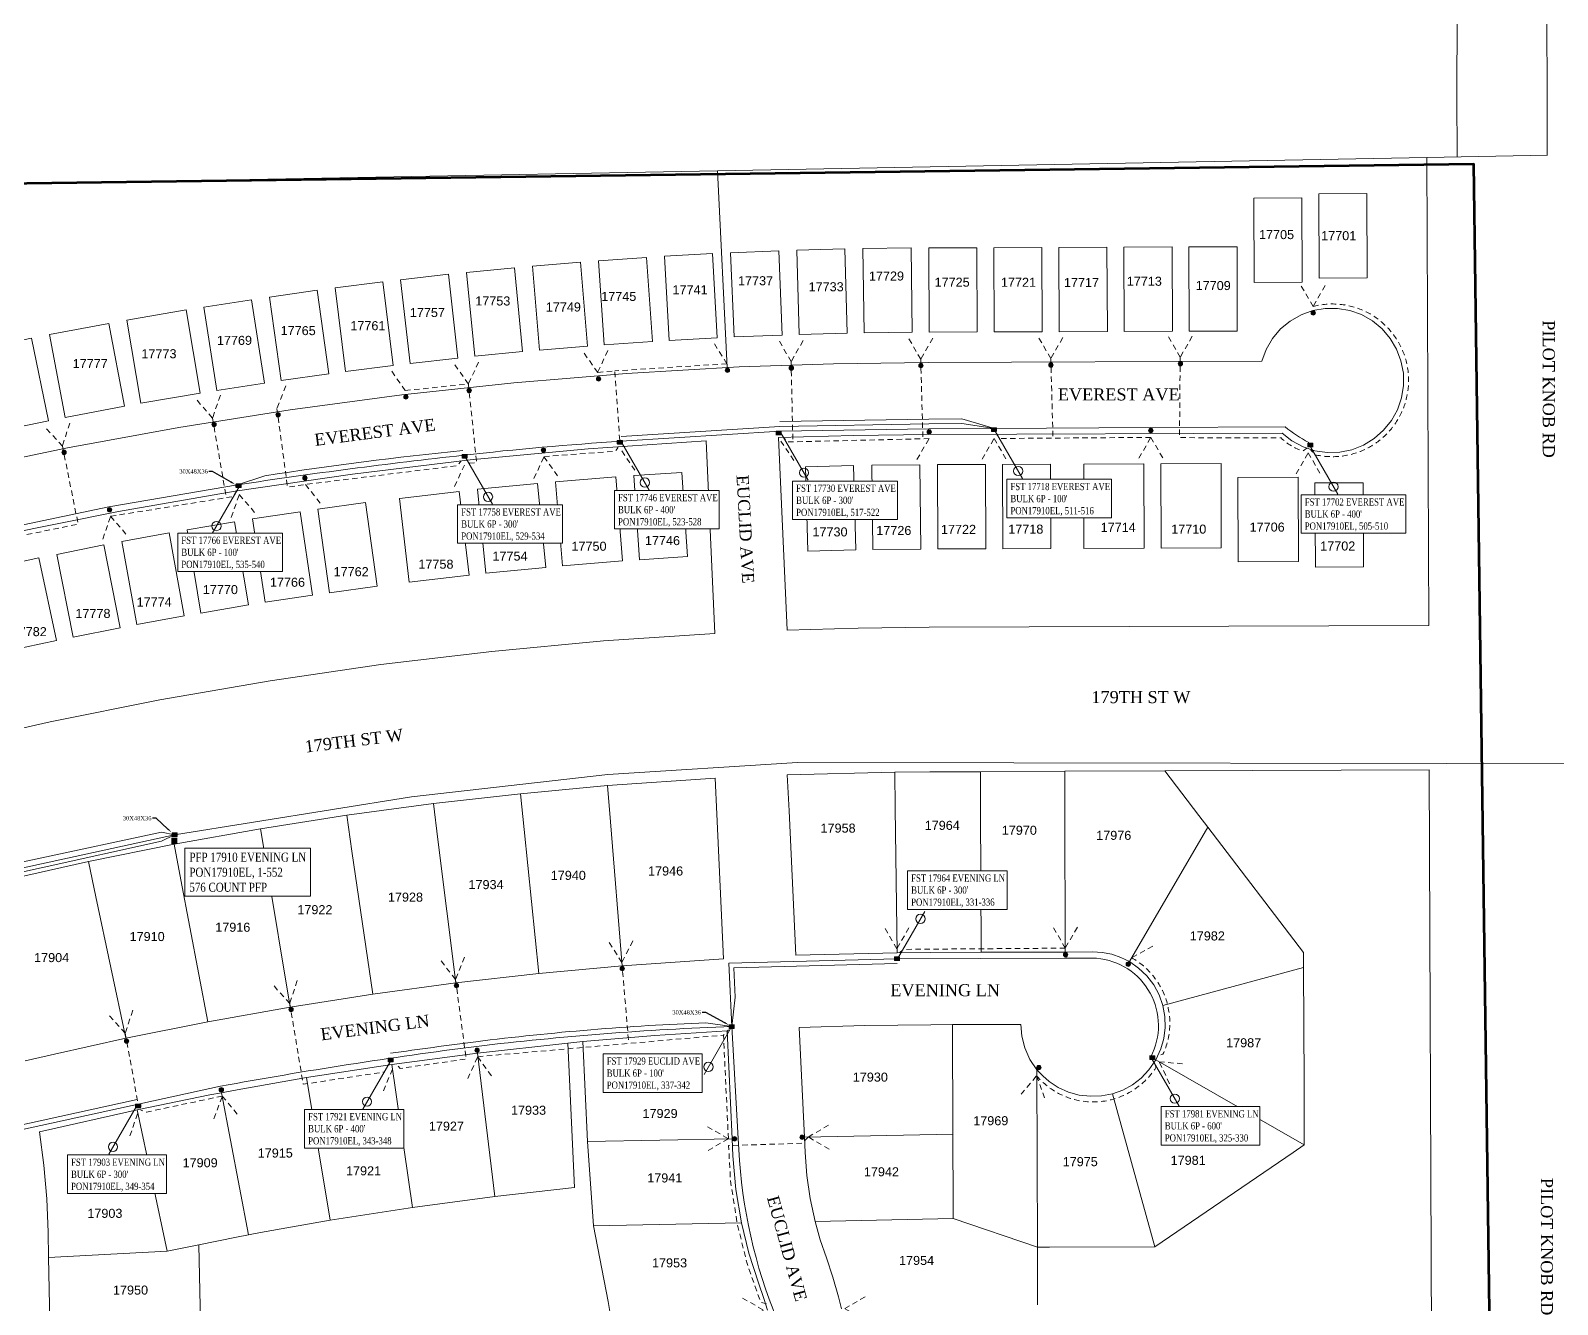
# Model space of a CAD drawing. Header units: feet. Extents: x 865220 to 2841409, y -2240498 to 948907.
# Drawn here: x 2837488 to 2838756, y 945098 to 946155 of the extents above; entities that cross this region are included whole.
import ezdxf
from ezdxf import colors
from ezdxf.entities.mleader import LeaderData, LeaderLine
from ezdxf.enums import TextEntityAlignment as Align
from ezdxf.lldxf.tags import DXFTag
from ezdxf.math import Vec2, Vec3

# ---------------------------------------------------------------- set-up
doc = ezdxf.new("R2010")
doc.units = ezdxf.units.FT
doc.header["$LTSCALE"] = 0.015
doc.header["$MEASUREMENT"] = 0
doc.set_wipeout_variables(frame=1)
doc.linetypes.add('DASHED', pattern=[5, 3, -2])
for name, color, linetype in [('288A', 112, '288A'), ('288B', 112, '288B'), ('48E', 112, '48E'), ('72A', 112, '72A'), ('BURNSVILLE AREA', 7, 'F1'), ('Dakota County Addresses', 7, 'Continuous'), ('Dakota County Parcels', 7, 'Continuous'), ('DETAIL', 7, 'Continuous'), ('DROP BURIED', 7, 'DASHED'), ('F1', 112, 'F1'), ('PROP_TEL', 6, 'Continuous'), ('STREET NAME', 7, 'Continuous'), ('TAIL', 1, 'MST'), ('TELEPHONE STRUCT-PROP', 6, 'Continuous'), ('TERMINALS', 7, 'Continuous')]:
    doc.layers.add(name, color=color, linetype=linetype)
doc.layers.add('RUNNING LINE (UNDERGROUND)', color=10, linetype='Continuous', lineweight=40)
doc.styles.add('Dimensions 100', font='arial.ttf')
doc.styles.add('Line', font='txt.shx', dxfattribs={"height": 3})
doc.styles.add('SIMPLEX', font='times.ttf', dxfattribs={"width": 0.8})
doc.styles.get("Standard").update_dxf_attribs({"font": 'times.ttf'})
doc.styles.add('Utilities', font='arial.ttf', dxfattribs={"height": 2.5})
tags = doc.linetypes.add('288A', pattern='A,80,-5,["288A",Line,S=1.5,R=0,X=0,Y=-1.5],-24', length=109).pattern_tags.tags
tags[6] = DXFTag(74, 10)
tags = doc.linetypes.add('288B', pattern='A,80,-5,["288B",Line,S=1.5,R=0,X=0,Y=-1.5],-24', length=109).pattern_tags.tags
tags[6] = DXFTag(74, 10)
tags = doc.linetypes.add('48E', pattern='A,80,-5,["48E",Line,S=1.5,R=0,X=0,Y=-1.5],-20', length=105).pattern_tags.tags
tags[6] = DXFTag(74, 10)
tags = doc.linetypes.add('72A', pattern='A,80,-5,["72A",Line,S=1.5,R=0,X=0,Y=-1.5],-20', length=105).pattern_tags.tags
tags[6] = DXFTag(74, 10)
tags = doc.linetypes.add('F1', pattern='A,15,-5,["F1",Line,S=1.5,R=0,X=0,Y=-1.5],-12', length=32).pattern_tags.tags
tags[6] = DXFTag(74, 10)
tags = doc.linetypes.add('MST', pattern='A,5,-5,5,-5,["TAIL",Line,S=1.5,R=0,X=0,Y=-1.5],-20', length=40).pattern_tags.tags
tags[10] = DXFTag(74, 10)

# ---------------------------------------------------------------- blocks, each defined once
blk = doc.blocks.new('ACMAP_ANN_TEMPLATE_Dakota County Addresses')
at = {"layer": 'Dakota County Addresses', "style": 'Dimensions 100'}
blk.add_attdef('DakotaCountyAddress', text='', height=50, dxfattribs=at).set_placement((0, 0), align=Align.CENTER)
blk = doc.blocks.new('Proposed FlowerPot')
at = {"lineweight": 5, "ltscale": 100, "true_color": 0xffffff}
h = blk.add_hatch(color=7, dxfattribs=at)
h.dxf.hatch_style = 1
h.paths.add_polyline_path([(-0.06, 0, 0.414214), (0, -0.06, 0.414214), (0.06, 0, 0.414214), (0, 0.06, 0.414214)])
at = {"lineweight": 5, "ltscale": 100}
blk.add_circle((0, 0), 0.0604, dxfattribs=at)
at = {"layer": 'RUNNING LINE (UNDERGROUND)', "color": 6, "lineweight": 5, "const_width": 0.00907, "flags": 128}
blk.add_lwpolyline([(-0.06, 0, -0.414214), (0, 0.06, -0.414214), (0.06, 0, -0.414214), (0, -0.06, -0.414214), (-0.06, 0)], format="xyb", dxfattribs=at)
at = {"color": 18, "linetype": 'ByBlock', "lineweight": 5, "ltscale": 100, "true_color": 0x000000, "style": 'Dimensions 100'}
blk.add_text('F', height=0.0744, dxfattribs=at).set_placement((-0.029, -0.037))
blk = doc.blocks.new('NEW HH')
at = {"ltscale": 40, "true_color": 0xffffff}
h = blk.add_hatch(color=7, dxfattribs=at)
h.dxf.hatch_style = 1
h.paths.add_polyline_path([(-0.061, -0.031, 0.414214), (-0.046, -0.046), (0.046, -0.046, 0.414214), (0.061, -0.031), (0.061, 0.031, 0.414214), (0.046, 0.046), (-0.046, 0.046, 0.414214), (-0.061, 0.031)])
at = {"layer": 'RUNNING LINE (UNDERGROUND)', "color": 6, "lineweight": 0, "const_width": 0.005, "flags": 128}
blk.add_lwpolyline([(-0.061, 0.031), (-0.061, -0.031, 0.414214), (-0.046, -0.046), (0.046, -0.046, 0.414214), (0.061, -0.031), (0.061, 0.031, 0.414214), (0.046, 0.046), (-0.046, 0.046, 0.414214)], format="xyb", close=True, dxfattribs=at)
at = {"layer": 'TELEPHONE STRUCT-PROP', "color": 18, "true_color": 0x000000, "style": 'Utilities'}
blk.add_text('HH', height=0.05, dxfattribs=at).set_placement((0, 0), align=Align.MIDDLE_CENTER)
blk = doc.blocks.new('TERMINAL')
at = {"lineweight": 5, "ltscale": 0.5, "flags": 128}
blk.add_lwpolyline([(-0.1, -0.6), (-0.1, 44.8)], dxfattribs=at)
at = {"lineweight": 5, "ltscale": 0.5}
blk.add_circle((-0.1, 37.6), 3.83, dxfattribs=at)
blk = doc.blocks.new('PFP')
at = {"color": 6}
blk.add_wipeout([(-0.121, 0.121), (0.121, 0.121), (0.121, -0.121), (-0.121, -0.121)], dxfattribs=at)
at = {"ltscale": 40, "true_color": 0xffffff}
h = blk.add_hatch(color=7, dxfattribs=at)
h.dxf.hatch_style = 1
h.paths.add_polyline_path([(-0.121, -0.121), (0.121, -0.121), (0.121, 0.121), (-0.121, 0.121)])
at = {"layer": 'RUNNING LINE (UNDERGROUND)', "color": 6, "lineweight": 0, "const_width": 0.0181, "flags": 128}
blk.add_lwpolyline([(-0.121, 0.121), (0.121, 0.121), (0.121, -0.121), (-0.121, -0.121)], close=True, dxfattribs=at)
at = {"layer": 'RUNNING LINE (UNDERGROUND)', "color": 18, "lineweight": 0, "true_color": 0x000000, "const_width": 0.0181, "flags": 128}
for points in [[(-0.084, -0.084), (0.084, 0.084)], [(-0.084, 0.084), (0.084, -0.084)]]:
    blk.add_lwpolyline(points, dxfattribs=at)

msp = doc.modelspace()

# ---------------------------------------------------------------- linework, layer by layer
at = {"layer": '288A', "lineweight": 5, "ltscale": 50, "flags": 128}
msp.add_lwpolyline([(2834246.6, 944844), (2834452, 944845.4), (2834624.6, 944847.7), (2834825, 944848.8, 0.011615), (2834943.4, 944852.1, 0.030516), (2835035.9, 944860.4, 0.024555), (2835124.5, 944876.3), (2835210.8, 944896.9), (2835375.1, 944938.5), (2835476.4, 944957.7), (2835607.4, 944974.9, -0.1029), (2835676.9, 944971.7), (2835719.4, 944960.5), (2835902.9, 944908.2, 0.07075), (2836018, 944887.7, 0.026794), (2836192.7, 944891.2, -0.055921), (2836456.1, 944876), (2836511.5, 944866.7), (2836539.6, 944864.6), (2836620.8, 944865.7), (2836782.3, 944870.1), (2836835.1, 944871.4), (2836993.4, 944873.5), (2837152, 944876.9), (2837293.5, 944877.9), (2837451.8, 944882.6), (2837449.6, 945077.5), (2837447.7, 945146.8, 0.031584), (2837441, 945233.9), (2837425.8, 945302.5), (2837393, 945440.5), (2837607.9, 945487.5)], format="xyb", dxfattribs=at)
at = {"layer": '288B', "lineweight": 5, "ltscale": 50, "flags": 128}
msp.add_lwpolyline([(2833678.5, 945879.2), (2833680.7, 945705.9), (2833680.5, 945675.4), (2833837.1, 945676.8), (2833907.4, 945678.4, 0.109519), (2834036.5, 945712.4, 0.041237), (2834092.1, 945744.5), (2834143.6, 945780.1, -0.047168), (2834199.8, 945811.7, -0.098322), (2834339.1, 945841.7), (2834364.3, 945841.7), (2834566.2, 945845.2), (2834660.7, 945846.8), (2834778, 945848.4), (2834866.1, 945850), (2834956, 945850.3), (2835134.9, 945853.2), (2835314.2, 945855.7), (2835404.1, 945857.6, -0.110188), (2835495.9, 945833.2), (2835555.3, 945805.9, 0.060029), (2835595.7, 945801.4), (2835673.6, 945802.3), (2835703.7, 945802.4, -0.092091), (2835795, 945785.1), (2835834.6, 945769.8), (2835866.5, 945756.6, 0.09105), (2835938.2, 945745), (2836108.7, 945747.4, 0.060024), (2836196.8, 945760.6, 0.059807), (2836279.3, 945794.7, -0.032518), (2836339.3, 945826.2, -0.023167), (2836401.4, 945852.1, -0.043545), (2836530.2, 945882.2), (2836533.7, 945831.7, -0.030919), (2836590.4, 945835.7), (2836705.6, 945838.6), (2836899.2, 945842.4), (2837066.4, 945845.1, -0.143354), (2837216.6, 945803.5, -0.135776), (2837315.6, 945698.9, -0.047257), (2837334.1, 945651.9), (2837390.2, 945445.2), (2837596.9, 945489.7), (2837607.9, 945487.5)], format="xyb", dxfattribs=at)
at = {"layer": '48E', "lineweight": 5, "ltscale": 50, "flags": 128}
msp.add_lwpolyline([(2837315.6, 945698.9), (2837365.7, 945718.1), (2837443.6, 945736.6), (2837553.3, 945759.6), (2837660, 945777.9, -0.010274), (2837847.8, 945802.5, -0.012434), (2837978.8, 945814.1), (2838110.7, 945822.4), (2838234.3, 945824.5), (2838288.8, 945824.8)], format="xyb", dxfattribs=at)
at = {"layer": '72A', "lineweight": 5, "ltscale": 50, "flags": 128}
msp.add_lwpolyline([(2837888.5, 944890.4), (2838028.4, 944893.7), (2838116.5, 944896.9), (2838115, 945019.8, 0.060257), (2838104.8, 945093.3, -0.084014), (2838075.9, 945235.2), (2838070.5, 945328.2, 0.021242), (2837858.5, 945311.7, 0.014049), (2837645.9, 945278.6), (2837441, 945233.9), (2837443, 945243.3), (2837429.7, 945303.4), (2837397, 945437.9), (2837597.1, 945482.2), (2837607.9, 945487.5)], format="xyb", dxfattribs=at)
at = {"layer": 'Dakota County Parcels', "lineweight": 5}
for p, q in [((2838743.3, 947216.5), (2838747.6, 946084.5)), ((2838672.8, 946050.1), (2838672.6, 946101.1)), ((2838747.7, 946051.5), (2838747.6, 946084.5)), ((2838058.8, 946038.7), (2838647.8, 946049.7)), ((2838647.8, 946049.7), (2838747.8, 946051.5)), ((2838647.8, 946049.7), (2838649.3, 945661.2)), ((2837181.4, 946022.4), (2838058.8, 946038.7)), ((2838058.8, 946038.7), (2838066.7, 945875.3)), ((2838543.9, 946016.1), (2838503.9, 946015.9)), ((2838503.9, 946015.9), (2838504.2, 945945.9)), ((2838544.2, 945946.1), (2838543.9, 946016.1)), ((2838597.9, 946019.7), (2838557.9, 946019.6)), ((2838557.9, 946019.6), (2838558.2, 945949.6)), ((2838598.2, 945949.7), (2838597.9, 946019.7)), ((2838109.6, 945972.2), (2838069.6, 945970.6)), ((2838069.6, 945970.6), (2838072.5, 945900.7)), ((2838112.4, 945902.3), (2838109.6, 945972.2)), ((2838164.5, 945973.8), (2838124.5, 945972.7)), ((2838124.5, 945972.7), (2838126.4, 945902.8)), ((2838166.4, 945903.8), (2838164.5, 945973.8)), ((2838219.5, 945974.7), (2838179.5, 945974.2)), ((2838179.5, 945974.2), (2838180.4, 945904.2)), ((2838220.4, 945904.7), (2838219.5, 945974.7)), ((2838274.1, 945974.8), (2838234.1, 945974.6)), ((2838234.1, 945974.6), (2838234.4, 945904.6)), ((2838274.4, 945904.8), (2838274.1, 945974.8)), ((2838328.1, 945975), (2838288.1, 945974.8)), ((2838288.1, 945974.8), (2838288.4, 945904.8)), ((2838328.4, 945905), (2838328.1, 945975)), ((2838382.1, 945975.2), (2838342.1, 945975)), ((2838342.1, 945975), (2838342.4, 945905)), ((2838382.4, 945905.2), (2838382.1, 945975.2)), ((2838436.1, 945975.4), (2838396.1, 945975.2)), ((2838396.1, 945975.2), (2838396.4, 945905.2)), ((2838436.4, 945905.4), (2838436.1, 945975.4)), ((2838490.1, 945975.6), (2838450.1, 945975.4)), ((2838450.1, 945975.4), (2838450.4, 945905.5)), ((2838490.3, 945905.6), (2838490.1, 945975.6)), ((2837890.1, 945958.1), (2837850.3, 945954.2)), ((2837896.9, 945888.5), (2837890.1, 945958.1)), ((2837944.9, 945962.8), (2837905, 945959.5)), ((2837905, 945959.5), (2837910.9, 945889.7)), ((2837950.7, 945893.1), (2837944.9, 945962.8)), ((2837999.7, 945966.7), (2837959.8, 945964)), ((2837959.8, 945964), (2837964.7, 945894.1)), ((2838004.6, 945896.9), (2837999.7, 945966.7)), ((2838054.6, 945969.9), (2838014.7, 945967.7)), ((2838014.7, 945967.7), (2838018.5, 945897.8)), ((2838058.5, 945900), (2838054.6, 945969.9)), ((2837780.7, 945946.4), (2837741.1, 945941.4)), ((2837789.5, 945877), (2837780.7, 945946.4)), ((2837835.4, 945952.7), (2837795.6, 945948.2)), ((2837795.6, 945948.2), (2837803.4, 945878.6)), ((2837843.2, 945883.1), (2837835.4, 945952.7)), ((2837850.3, 945954.2), (2837857.1, 945884.6)), ((2838504.2, 945945.9), (2838544.2, 945946.1)), ((2838558.2, 945949.6), (2838598.2, 945949.7)), ((2837726.2, 945939.4), (2837686.6, 945933.8)), ((2837686.6, 945933.8), (2837696.4, 945864.5)), ((2837736, 945870.1), (2837726.2, 945939.4)), ((2837741.1, 945941.4), (2837749.9, 945872)), ((2837617.4, 945923.1), (2837568.1, 945914.6)), ((2837629.2, 945854.1), (2837617.4, 945923.1)), ((2837671.8, 945931.6), (2837632.3, 945925.5)), ((2837632.3, 945925.5), (2837643, 945856.3)), ((2837682.5, 945862.4), (2837671.8, 945931.6)), ((2837553.2, 945911.9), (2837504, 945902.6)), ((2837566.2, 945843.1), (2837553.2, 945911.9)), ((2837568.1, 945914.6), (2837579.9, 945845.6)), ((2837489.1, 945899.7), (2837440.2, 945889.6)), ((2837503.3, 945831.1), (2837489.1, 945899.7)), ((2837504, 945902.6), (2837517, 945833.9)), ((2837964.7, 945894.1), (2838004.6, 945896.9)), ((2838018.5, 945897.8), (2838058.5, 945900)), ((2838072.5, 945900.7), (2838112.4, 945902.3)), ((2838126.4, 945902.8), (2838166.4, 945903.8)), ((2838180.4, 945904.2), (2838220.4, 945904.7)), ((2838234.4, 945904.6), (2838274.4, 945904.8)), ((2838288.4, 945904.8), (2838328.4, 945905)), ((2838342.4, 945905), (2838382.4, 945905.2)), ((2838396.4, 945905.2), (2838436.4, 945905.4)), ((2838450.4, 945905.5), (2838490.3, 945905.6)), ((2837803.4, 945878.6), (2837843.2, 945883.1)), ((2837857.1, 945884.6), (2837896.9, 945888.5)), ((2837910.9, 945889.7), (2837950.7, 945893.1)), ((2837696.4, 945864.5), (2837736, 945870.1)), ((2837749.9, 945872), (2837789.5, 945877)), ((2838233.7, 945879.6), (2838510.7, 945880.7)), ((2837643, 945856.3), (2837682.5, 945862.4)), ((2837579.9, 945845.6), (2837629.2, 945854.1)), ((2837454.3, 945821), (2837503.3, 945831.1)), ((2837517, 945833.9), (2837566.2, 945843.1)), ((2838233.9, 945819.6), (2838527.6, 945820.8)), ((2838049.4, 945814.4), (2838056.6, 945654.5)), ((2838109.3, 945817.1), (2838116.5, 945657.3)), ((2838171.7, 945793.9), (2838131.8, 945792.8)), ((2838131.8, 945792.8), (2838133.6, 945722.9)), ((2838173.6, 945723.9), (2838171.7, 945793.9)), ((2838226.8, 945794.6), (2838186.8, 945794.2)), ((2838186.8, 945794.2), (2838187.6, 945724.2)), ((2838227.6, 945724.6), (2838226.8, 945794.6)), ((2838281.3, 945794.8), (2838241.3, 945794.7)), ((2838241.3, 945794.7), (2838241.6, 945724.7)), ((2838281.6, 945724.8), (2838281.3, 945794.8)), ((2838335.3, 945795), (2838295.3, 945794.9)), ((2838295.3, 945794.9), (2838295.5, 945724.9)), ((2838335.5, 945725), (2838335.3, 945795)), ((2838412.8, 945795.3), (2838362.8, 945795.1)), ((2838362.8, 945795.1), (2838363, 945725.1)), ((2838413, 945725.3), (2838412.8, 945795.3)), ((2838476.8, 945795.6), (2838426.8, 945795.4)), ((2838426.8, 945795.4), (2838427, 945725.4)), ((2838477, 945725.6), (2838476.8, 945795.6)), ((2837974.2, 945784.5), (2837924.3, 945780.5)), ((2837924.3, 945780.5), (2837930, 945710.7)), ((2837979.8, 945714.7), (2837974.2, 945784.5)), ((2838029.2, 945788.2), (2837989.3, 945785.6)), ((2837989.3, 945785.6), (2837993.8, 945715.7)), ((2838033.7, 945718.3), (2838029.2, 945788.2)), ((2838540.8, 945784.3), (2838490.8, 945784.1)), ((2838490.8, 945784.1), (2838491.1, 945714.1)), ((2838541.1, 945714.3), (2838540.8, 945784.3)), ((2837844.3, 945772.5), (2837794.6, 945766.7)), ((2837852.4, 945703), (2837844.3, 945772.5)), ((2837909.2, 945779.1), (2837859.4, 945774.2)), ((2837859.4, 945774.2), (2837866.3, 945704.5)), ((2837916.1, 945709.4), (2837909.2, 945779.1)), ((2838594.8, 945779.7), (2838554.8, 945779.6)), ((2838554.8, 945779.6), (2838555.1, 945709.6)), ((2838595.1, 945709.8), (2838594.8, 945779.7)), ((2837712.1, 945755.6), (2837672.5, 945749.6)), ((2837722.5, 945686.4), (2837712.1, 945755.6)), ((2837766.5, 945763.2), (2837726.9, 945757.7)), ((2837726.9, 945757.7), (2837736.4, 945688.4)), ((2837776, 945693.8), (2837766.5, 945763.2)), ((2837794.6, 945766.7), (2837802.7, 945697.2)), ((2837657.6, 945747.2), (2837618.2, 945740.6)), ((2837669.2, 945678.2), (2837657.6, 945747.2)), ((2837672.5, 945749.6), (2837683, 945680.4)), ((2837603.4, 945738), (2837564, 945730.8)), ((2837564, 945730.8), (2837576.6, 945661.9)), ((2837615.9, 945669.1), (2837603.4, 945738)), ((2837618.2, 945740.6), (2837629.7, 945671.5)), ((2837495.3, 945717.2), (2837456.2, 945708.8)), ((2837509.9, 945648.7), (2837495.3, 945717.2)), ((2837549.2, 945728), (2837510, 945720.2)), ((2837510, 945720.2), (2837523.6, 945651.5)), ((2837562.8, 945659.3), (2837549.2, 945728)), ((2837993.8, 945715.7), (2838033.7, 945718.3)), ((2838133.6, 945722.9), (2838173.6, 945723.9)), ((2838187.6, 945724.2), (2838227.6, 945724.6)), ((2838241.6, 945724.7), (2838281.6, 945724.8)), ((2838295.5, 945724.9), (2838335.5, 945725)), ((2838363, 945725.1), (2838413, 945725.3)), ((2838427, 945725.4), (2838477, 945725.6)), ((2837866.3, 945704.5), (2837916.1, 945709.4)), ((2837930, 945710.7), (2837979.8, 945714.7)), ((2838491.1, 945714.1), (2838541.1, 945714.3)), ((2838555.1, 945709.6), (2838595.1, 945709.8)), ((2837736.4, 945688.4), (2837776, 945693.8)), ((2837802.7, 945697.2), (2837852.4, 945703)), ((2837683, 945680.4), (2837722.5, 945686.4)), ((2837576.6, 945661.9), (2837615.9, 945669.1)), ((2837629.7, 945671.5), (2837669.2, 945678.2)), ((2837523.6, 945651.5), (2837562.8, 945659.3)), ((2838649.3, 945661.2), (2838234.5, 945659.7)), ((2837470.8, 945640.4), (2837509.9, 945648.7)), ((2838205.9, 945539.4), (2838116.6, 945537.2)), ((2838235, 945539.7), (2838205.9, 945539.4)), ((2838206.3, 945509.4), (2838205.9, 945539.4)), ((2838235, 945539.7), (2838277, 945539.8)), ((2838277, 945539.8), (2838347, 945540.1)), ((2838277.1, 945509.8), (2838277, 945539.8)), ((2838347, 945540.1), (2838430, 945540.4)), ((2838347.1, 945510.1), (2838347, 945540.1)), ((2838430, 945540.4), (2838649.7, 945541.2)), ((2838458.4, 945503.3), (2838430, 945540.4)), ((2838649.7, 945541.2), (2838652.8, 944730.7)), ((2837967.3, 945528.2), (2837895, 945521.5)), ((2838056.7, 945534.4), (2837967.3, 945528.2)), ((2837969.8, 945498.3), (2837967.3, 945528.2)), ((2838058.1, 945504.4), (2838056.7, 945534.4)), ((2838118.1, 945507.2), (2838116.6, 945537.2)), ((2837895, 945521.5), (2837822.8, 945513.3)), ((2837898.1, 945491.7), (2837895, 945521.5)), ((2837750.9, 945503.6), (2837679.1, 945492.3)), ((2837822.8, 945513.3), (2837750.9, 945503.6)), ((2837755.2, 945473.9), (2837750.9, 945503.6)), ((2837826.6, 945483.5), (2837822.8, 945513.3)), ((2838063.8, 945384.5), (2838058.1, 945504.4)), ((2838123.7, 945387.4), (2838118.1, 945507.2)), ((2838207.8, 945389.5), (2838206.3, 945509.4)), ((2838277.6, 945389.9), (2838277.1, 945509.8)), ((2838347.5, 945390.1), (2838347.1, 945510.1)), ((2838465.7, 945493.7), (2838458.4, 945503.3)), ((2837679.1, 945492.3), (2837607.6, 945479.5)), ((2837684.1, 945462.7), (2837679.1, 945492.3)), ((2837910.4, 945372.3), (2837898.1, 945491.7)), ((2837979.6, 945378.7), (2837969.8, 945498.3)), ((2838465.7, 945493.7), (2838400.7, 945382.1)), ((2838545.3, 945389.8), (2838465.7, 945493.7)), ((2837607.6, 945479.5), (2837536.4, 945465.3)), ((2837613.2, 945450.1), (2837607.6, 945479.5)), ((2837841.4, 945364.5), (2837826.6, 945483.5)), ((2837536.4, 945465.3), (2837448.2, 945445.4)), ((2837542.6, 945435.9), (2837536.4, 945465.3)), ((2837772.6, 945355.2), (2837755.2, 945473.9)), ((2837703.9, 945344.4), (2837684.1, 945462.7)), ((2837635.5, 945332.2), (2837613.2, 945450.1)), ((2837567.4, 945318.5), (2837542.6, 945435.9)), ((2838207.8, 945389.5), (2838123.7, 945387.4)), ((2838235.5, 945389.7), (2838207.8, 945389.5)), ((2838235.5, 945389.7), (2838277.6, 945389.9)), ((2838277.6, 945389.9), (2838347.5, 945390.1)), ((2838347.5, 945390.1), (2838370.3, 945390.2)), ((2838545.3, 945377.2), (2838545.3, 945389.8)), ((2837979.6, 945378.7), (2837910.4, 945372.3)), ((2838063.8, 945384.5), (2837979.6, 945378.7)), ((2838545.3, 945377.2), (2838428.5, 945345.8)), ((2838545.7, 945281.6), (2838545.3, 945377.2)), ((2837841.4, 945364.5), (2837772.6, 945355.2)), ((2837910.4, 945372.3), (2837841.4, 945364.5)), ((2837772.6, 945355.2), (2837703.9, 945344.4)), ((2837703.9, 945344.4), (2837635.5, 945332.2)), ((2837635.5, 945332.2), (2837567.4, 945318.5)), ((2838070.8, 945235.1), (2838066.6, 945324.6)), ((2838130.8, 945236.3), (2838126.5, 945327.4)), ((2838235.8, 945329.7), (2838253.8, 945329.8)), ((2838253.8, 945329.8), (2838310.5, 945330)), ((2838254.1, 945238.8), (2838253.8, 945329.8)), ((2837567.4, 945318.5), (2837508.1, 945305.4)), ((2837934.3, 945314.4), (2837859.3, 945306.2)), ((2837946.9, 945315.7), (2837934.3, 945314.4)), ((2837940, 945194.5), (2837934.3, 945314.4)), ((2837950.8, 945232.7), (2837946.9, 945315.7)), ((2837508.1, 945305.4), (2837483.7, 945299.7)), ((2837859.3, 945306.2), (2837788.3, 945296.8)), ((2837873.7, 945187.1), (2837859.3, 945306.2)), ((2838416.9, 945292.2), (2838422.6, 945300.5)), ((2838422.6, 945300.5), (2838426.9, 945309.6)), ((2838545.9, 945230.1), (2838422.6, 945300.5)), ((2837717.5, 945285.8), (2837656.7, 945275.1)), ((2837788.3, 945296.8), (2837717.5, 945285.8)), ((2837737.2, 945167.5), (2837717.5, 945285.8)), ((2837805.3, 945178.1), (2837788.3, 945296.8)), ((2838324.5, 945145), (2838323.9, 945292.4)), ((2837646.9, 945273.3), (2837637.1, 945271.4)), ((2837656.7, 945275.1), (2837646.9, 945273.3)), ((2837669.2, 945155.4), (2837646.9, 945273.3)), ((2838545.9, 945230.1), (2838545.7, 945281.6)), ((2837637.1, 945271.4), (2837576.7, 945259.2)), ((2838421.8, 945145.4), (2838386.6, 945272.4)), ((2837576.7, 945259.2), (2837495.7, 945240.9)), ((2837601.6, 945141.8), (2837576.7, 945259.2)), ((2837950.8, 945232.7), (2838070.8, 945235.1)), ((2838071.4, 945221), (2838070.8, 945235.1)), ((2838254.1, 945238.8), (2838130.8, 945236.3)), ((2838131.4, 945223.8), (2838130.8, 945236.3)), ((2838254.4, 945179.4), (2838254.1, 945238.8)), ((2837955.8, 945162.8), (2837950.8, 945232.7)), ((2838421.8, 945145.4), (2838536.7, 945223.8)), ((2838536.7, 945223.8), (2838545.9, 945230.1)), ((2837805.3, 945178.1), (2837873.7, 945187.1)), ((2837873.7, 945187.1), (2837940, 945194.5)), ((2837737.2, 945167.5), (2837805.3, 945178.1)), ((2838254.4, 945168.8), (2838254.4, 945179.4)), ((2837679.1, 945157.2), (2837737.2, 945167.5)), ((2837955.8, 945162.8), (2838078.5, 945165.3)), ((2837967.8, 945100.1), (2837955.8, 945162.8)), ((2838254.4, 945168.8), (2838139.8, 945166.5)), ((2838324.5, 945145), (2838254.4, 945168.8)), ((2837503.3, 945136.6), (2837502.9, 945157.4)), ((2837628.1, 945147.1), (2837601.6, 945141.8)), ((2837628.1, 945147.1), (2837659.4, 945153.4)), ((2837629.6, 945070), (2837628.1, 945147.1)), ((2837659.4, 945153.4), (2837669.2, 945155.4)), ((2837669.2, 945155.4), (2837679.1, 945157.2)), ((2837601.6, 945141.8), (2837503.3, 945136.6)), ((2837504.7, 945067.5), (2837503.3, 945136.6)), ((2838324.4, 945107.2), (2838324.5, 945145)), ((2838324.5, 945145), (2838334.5, 945145.1)), ((2838324.5, 945145), (2838324.5, 945145)), ((2838334.5, 945145.1), (2838421.8, 945145.4)), ((2838097.1, 945102.6), (2838092.7, 945115.5)), ((2837969.7, 945090.1), (2837967.8, 945100.1)), ((2838100.1, 945092.7), (2838097.1, 945102.6)), ((2838161.6, 945093.9), (2838159.2, 945103.9)), ((2838324.3, 945097.2), (2838324.4, 945107.2))]:
    msp.add_line(p, q, dxfattribs=at)
for points in [[(2838689.3, 946638.3), (2838681.6, 946504.1), (2838676.2, 946369.8), (2838673.2, 946235.5), (2838672.6, 946101.1)], [(2838527.6, 945820.8), (2838535.7, 945814.4), (2838544.9, 945809.5), (2838554.7, 945806.2), (2838565, 945804.7), (2838575.4, 945805), (2838585.5, 945807.1), (2838595.2, 945810.9), (2838604, 945816.3), (2838611.8, 945823.2), (2838618.3, 945831.2), (2838623.3, 945840.3), (2838626.7, 945850.1), (2838628.3, 945860.4), (2838628.2, 945870.7), (2838626.2, 945880.9), (2838622.6, 945890.6), (2838617.3, 945899.5), (2838610.5, 945907.4), (2838602.5, 945914), (2838593.5, 945919.2), (2838583.8, 945922.7), (2838573.6, 945924.4), (2838563.2, 945924.4), (2838553, 945922.6), (2838543.2, 945919.1), (2838534.2, 945913.9), (2838526.3, 945907.3), (2838519.6, 945899.3), (2838514.3, 945890.4), (2838510.7, 945880.7)], [(2838076.6, 945875.8), (2837983.1, 945870.4), (2837889.7, 945862.6), (2837796.6, 945852.6), (2837703.8, 945840.3), (2837611.3, 945825.6), (2837519.1, 945808.7), (2837427.5, 945789.5), (2837336.3, 945768)], [(2838233.7, 945879.6), (2838155.1, 945878.5), (2838076.6, 945875.8)], [(2838233.9, 945819.6), (2838171.6, 945818.9), (2838109.3, 945817.1)], [(2838049.4, 945814.4), (2837951.2, 945807.8), (2837853.2, 945798.7), (2837755.6, 945786.9), (2837658.2, 945772.6), (2837561.3, 945755.7), (2837464.9, 945736.3), (2837369, 945714.3)], [(2838056.6, 945654.5), (2837963.9, 945648.3), (2837871.4, 945639.7), (2837779.2, 945628.7), (2837687.3, 945615.2), (2837595.7, 945599.4), (2837504.6, 945581.2), (2837414.1, 945560.6)], [(2838234.5, 945659.7), (2838175.5, 945658.9), (2838116.5, 945657.3)], [(2838400.7, 945382.1), (2838393.6, 945385.6), (2838386.1, 945388.2), (2838378.2, 945389.7), (2838370.3, 945390.2)], [(2838428.5, 945345.8), (2838425.3, 945354.6), (2838420.9, 945362.8), (2838415.2, 945370.3), (2838408.4, 945376.7), (2838400.7, 945382.1)], [(2838426.9, 945309.6), (2838429.4, 945318.4), (2838430.5, 945327.5), (2838430.2, 945336.7), (2838428.5, 945345.8)], [(2838066.6, 945324.6), (2838006.7, 945320.7), (2837946.9, 945315.7)], [(2838235.8, 945329.7), (2838181.1, 945329), (2838126.5, 945327.4)], [(2838310.5, 945330), (2838311.4, 945320.1), (2838313.9, 945310.5)], [(2838313.9, 945310.5), (2838318.1, 945301), (2838323.9, 945292.4)], [(2838323.9, 945292.4), (2838328.7, 945287.2), (2838334, 945282.6)], [(2838386.6, 945272.4), (2838395.2, 945275.5), (2838403.3, 945279.9), (2838410.6, 945285.5), (2838416.9, 945292.2)], [(2838334, 945282.6), (2838341.7, 945277.6), (2838350.1, 945273.8), (2838359.1, 945271.3), (2838368.3, 945270.3), (2838377.5, 945270.6), (2838386.6, 945272.4)], [(2837502.9, 945157.4), (2837501.7, 945185.3), (2837499.3, 945213.2), (2837495.7, 945240.9)], [(2838131.4, 945223.8), (2838132.9, 945204.6), (2838135.7, 945185.4), (2838139.8, 945166.5)], [(2838071.4, 945221), (2838073.9, 945193), (2838078.5, 945165.3)], [(2838078.5, 945165.3), (2838084.7, 945140.1), (2838092.7, 945115.5)], [(2838139.8, 945166.5), (2838144, 945151.2), (2838149.1, 945136.2)], [(2838159.2, 945103.9), (2838154.5, 945120.1), (2838149.1, 945136.2)]]:
    msp.add_lwpolyline(points, dxfattribs=at)
at = {"layer": 'DROP BURIED', "lineweight": 5, "ltscale": 100}
for points in [[(2838563.2, 945943.3), (2838553.2, 945926), (2838543.2, 945943.3)], [(2838066.5, 945878.4), (2838055.8, 945895.3)], [(2838129.8, 945897.6), (2838119.8, 945880.2), (2838109.8, 945897.6)], [(2838237.4, 945899.6), (2838227.4, 945882.2), (2838217.4, 945899.6)], [(2838345.4, 945900.1), (2838335.4, 945882.8), (2838325.4, 945900.1)], [(2838452.9, 945901.2), (2838442.9, 945883.8), (2838432.9, 945901.2)], [(2837967.6, 945889.3), (2837959.2, 945871.2), (2837947.7, 945887.6)], [(2837799.4, 945856.2), (2837787.9, 945872.6)], [(2837860.3, 945879.7), (2837851.8, 945861.6), (2837840.3, 945878)], [(2837700.2, 945860), (2837692.8, 945841.4)], [(2837645.9, 945852.3), (2837639.4, 945833.4), (2837626.3, 945848.4)], [(2837520.8, 945829.2), (2837514.8, 945810.1), (2837501.3, 945824.9)], [(2837979.2, 945806.1), (2837990.4, 945789.6)], [(2838111.2, 945814.3), (2838122.4, 945797.8)], [(2838224.3, 945799), (2838234.4, 945816.3)], [(2838278.4, 945799.1), (2838288.4, 945816.4), (2838298.4, 945799.1)], [(2838408.6, 945800), (2838418.6, 945817.3), (2838428.6, 945800)], [(2837840.4, 945776.6), (2837848.7, 945794.8)], [(2837906.3, 945783.1), (2837914.6, 945801.3), (2837926.2, 945785)], [(2838539.2, 945787.1), (2838549.2, 945804.5), (2838559.2, 945787.1)], [(2837655, 945750.9), (2837661.6, 945769.8), (2837674.7, 945754.6)], [(2837716.7, 945778.2), (2837729, 945762.4)], [(2837548.2, 945732.9), (2837554.8, 945751.8), (2837567.9, 945736.6)], [(2838217.6, 945410.1), (2838207.6, 945392.8), (2838197.6, 945410.1)], [(2838357.5, 945410.6), (2838347.5, 945393.3), (2838337.5, 945410.6)], [(2837988.4, 945399.3), (2837979.3, 945381.5), (2837968.5, 945398.3)], [(2838420.1, 945394.9), (2838402.6, 945385.3)], [(2837848.6, 945385.9), (2837841.2, 945367.4), (2837828.8, 945383.1)], [(2837709.7, 945366.4), (2837703.5, 945347.4), (2837690.1, 945362.3)], [(2837573.1, 945341.7), (2837566.9, 945322.6), (2837553.6, 945337.5)], [(2837851.3, 945285), (2837859.6, 945303.2), (2837871.2, 945286.9)], [(2838434.1, 945280.8), (2838425.5, 945298.9), (2838445.4, 945297.3)], [(2837781.4, 945274.9), (2837788.9, 945293.4)], [(2838310.8, 945272), (2838323.7, 945287.3), (2838330.5, 945268.4)], [(2837640.6, 945251.7), (2837647.5, 945270.5), (2837660.3, 945255.1)], [(2837570.8, 945237.4), (2837577.3, 945256.3)], [(2838050.4, 945245.1), (2838067.7, 945235.1), (2838050.4, 945225.1)], [(2838151.3, 945226.5), (2838134, 945236.5), (2838151.3, 945246.5)], [(2838079.5, 945102.8), (2838096.8, 945092.8), (2838079.5, 945082.8)], [(2838181.6, 945084.1), (2838164.3, 945094.1), (2838181.6, 945104.1)]]:
    msp.add_lwpolyline(points, dxfattribs=at)
at = {"layer": 'DROP BURIED', "lineweight": 5, "ltscale": 100, "flags": 128}
for points in [[(2838553.2, 945926, -1.275755), (2838554.9, 945802.9), (2838551.5, 945806.6)], [(2838442.9, 945883.8), (2838442.3, 945817.1), (2838526.7, 945816.9, 0.130814), (2838545.1, 945806.1), (2838548.1, 945808.4)], [(2838402.6, 945385.3, -0.390465), (2838428.6, 945305.2), (2838424.3, 945304)], [(2838323.7, 945287.3, 0.504188), (2838422.7, 945294.2), (2838421.9, 945298.1)]]:
    msp.add_lwpolyline(points, format="xyb", dxfattribs=at)
for points in [[(2838227.4, 945882.2), (2838229.3, 945816.1)], [(2838335.4, 945882.8), (2838337.3, 945816.7)], [(2837959.2, 945871.2), (2837973.5, 945872.5), (2837977.5, 945814.5)], [(2838066.5, 945878.4), (2837973.5, 945872.5)], [(2838119.8, 945880.2), (2838121.3, 945813.6)], [(2837799.4, 945856.2), (2837851.8, 945861.6), (2837858.7, 945796.3), (2837853.1, 945795.9), (2837850.8, 945798.2)], [(2837639.4, 945833.4), (2837650.8, 945767.3)], [(2837692.8, 945841.4), (2837701.7, 945776), (2837716.7, 945778.2), (2837842.6, 945793.8), (2837845.9, 945797.9)], [(2838418.6, 945817.3), (2838294.2, 945816.4), (2838291, 945819.1)], [(2837514.8, 945810.1), (2837527.8, 945745.3), (2837452.5, 945729.9), (2837448.1, 945731.9)], [(2837914.6, 945801.3), (2837973.7, 945805.9), (2837976.3, 945808.9)], [(2838234.4, 945816.3), (2838117.1, 945813.5), (2838114.3, 945816.3)], [(2837554.8, 945751.8), (2837656.5, 945768.2), (2837659.4, 945772.8)], [(2838347.5, 945393.3), (2838213.1, 945392.3), (2838210.2, 945389.7)], [(2837979.3, 945381.5), (2837985, 945314.2)], [(2837841.2, 945367.4), (2837850, 945301.2), (2837795.2, 945293.5), (2837792, 945296.8)], [(2837703.5, 945347.4), (2837714.7, 945280.3), (2837782.2, 945290.5), (2837784.8, 945295.8)], [(2838067.7, 945235.1), (2838063.7, 945321.1), (2838067.9, 945325.5)], [(2837566.9, 945322.6), (2837577.9, 945262.6)], [(2837859.6, 945303.2), (2838063.7, 945321.1)], [(2837647.5, 945270.5), (2837584.5, 945257.2), (2837580, 945258.7)], [(2838134, 945236.5), (2838129.1, 945231.3), (2838067.9, 945229.4), (2838069.5, 945200.1), (2838075, 945165), (2838083.2, 945131.4), (2838094.6, 945099.3), (2838099.3, 945097.9)]]:
    msp.add_lwpolyline(points, dxfattribs=at)
at = {"layer": 'F1', "lineweight": 5, "ltscale": 50, "flags": 128}
msp.add_lwpolyline([(2838843.9, 945546.2), (2838125.2, 945547.3), (2837967.6, 945537.5), (2837804.5, 945518.9), (2837607.9, 945487.5)], dxfattribs=at)
at = {"layer": 'TAIL', "lineweight": 5, "ltscale": 50, "flags": 128}
for points in [[(2838110.4, 945830.4), (2838234.2, 945832.5), (2838261.5, 945832.7), (2838288.8, 945824.8)], [(2837978.6, 945818.1), (2838110.5, 945826.4), (2838234.3, 945828.5), (2838261.5, 945828.7), (2838288.8, 945824.8)], [(2838070.5, 945328.2), (2838073.4, 945352.7), (2838072.3, 945377), (2838207.8, 945380.5)], [(2837576.7, 945267.6), (2837448, 945239.5), (2837441, 945233.9)]]:
    msp.add_lwpolyline(points, dxfattribs=at)
for points in [[(2838288.8, 945824.8), (2838418.4, 945825.6), (2838530.1, 945826, 0.053881), (2838549.6, 945813.2)], [(2837660, 945777.9), (2837682.8, 945785.4, -0.012417), (2837847.3, 945806.5)], [(2838070.5, 945328.2), (2838068.1, 945380.9), (2838207.7, 945384.5), (2838347.1, 945384.9), (2838373.5, 945384.9, -0.536395), (2838418.4, 945303)], [(2838070.5, 945328.2), (2838049.1, 945331.4, 0.021243), (2837858, 945315.6, 0.004654), (2837787.3, 945306, 0.004654)]]:
    msp.add_lwpolyline(points, format="xyb", dxfattribs=at)

# ---------------------------------------------------------------- block references
at = {"lineweight": 5, "xscale": 40, "yscale": 40, "zscale": 40}
for p in [(2838109.4, 945820.9), (2838288.2, 945823.8), (2837977.6, 945813.3), (2838551, 945810.9), (2837848.8, 945801.7), (2837661, 945777.2), (2838207.8, 945384.5), (2838070.5, 945328.2), (2837787.3, 945300.4), (2838419.7, 945302.5), (2837577.6, 945262.3)]:
    msp.add_blockref('NEW HH', p, dxfattribs=at)
at = {"layer": 'Dakota County Addresses', "lineweight": 5, "xscale": 0.15, "yscale": 0.15, "zscale": 0.15}
for p, values in [((2838522.9, 945981.9), {'DakotaCountyAddress': '17705'}), ((2838574.5, 945981), {'DakotaCountyAddress': '17701'}), ((2838090.3, 945943.6), {'DakotaCountyAddress': '17737'}), ((2838148.9, 945938.6), {'DakotaCountyAddress': '17733'}), ((2838199, 945947.5), {'DakotaCountyAddress': '17729'}), ((2838253.5, 945942.4), {'DakotaCountyAddress': '17725'}), ((2838308.6, 945942.3), {'DakotaCountyAddress': '17721'}), ((2838360.9, 945942.1), {'DakotaCountyAddress': '17717'}), ((2838413.1, 945943.2), {'DakotaCountyAddress': '17713'}), ((2838470.3, 945939.6), {'DakotaCountyAddress': '17709'}), ((2837872.1, 945926.8), {'DakotaCountyAddress': '17753'}), ((2837976.7, 945930.6), {'DakotaCountyAddress': '17745'}), ((2838035.9, 945936.1), {'DakotaCountyAddress': '17741'}), ((2837817.8, 945917.2), {'DakotaCountyAddress': '17757'}), ((2837930.7, 945921.8), {'DakotaCountyAddress': '17749'}), ((2837710.5, 945902.2), {'DakotaCountyAddress': '17765'}), ((2837768.4, 945906.3), {'DakotaCountyAddress': '17761'}), ((2837657.6, 945894.1), {'DakotaCountyAddress': '17769'}), ((2837537.8, 945874.8), {'DakotaCountyAddress': '17777'}), ((2837594.9, 945883), {'DakotaCountyAddress': '17773'}), ((2838152.1, 945735.1), {'DakotaCountyAddress': '17730'}), ((2838205.1, 945736.3), {'DakotaCountyAddress': '17726'}), ((2838258.8, 945737.2), {'DakotaCountyAddress': '17722'}), ((2838314.7, 945737.4), {'DakotaCountyAddress': '17718'}), ((2838391.4, 945738.9), {'DakotaCountyAddress': '17714'}), ((2838450, 945737.4), {'DakotaCountyAddress': '17710'}), ((2838515.1, 945739.1), {'DakotaCountyAddress': '17706'}), ((2837952, 945723.2), {'DakotaCountyAddress': '17750'}), ((2838013, 945727.9), {'DakotaCountyAddress': '17746'}), ((2838573.7, 945723.4), {'DakotaCountyAddress': '17702'}), ((2837886.4, 945715), {'DakotaCountyAddress': '17754'}), ((2837754.5, 945702.1), {'DakotaCountyAddress': '17762'}), ((2837824.9, 945708.3), {'DakotaCountyAddress': '17758'}), ((2837645.9, 945687.2), {'DakotaCountyAddress': '17770'}), ((2837701.6, 945693.3), {'DakotaCountyAddress': '17766'}), ((2837590.9, 945676.9), {'DakotaCountyAddress': '17774'}), ((2837540.1, 945667.4), {'DakotaCountyAddress': '17778'}), ((2837487.2, 945652.3), {'DakotaCountyAddress': '17782'}), ((2838158.8, 945489.2), {'DakotaCountyAddress': '17958'}), ((2838245.3, 945491.5), {'DakotaCountyAddress': '17964'}), ((2838309.3, 945487.4), {'DakotaCountyAddress': '17970'}), ((2838387.7, 945483.2), {'DakotaCountyAddress': '17976'}), ((2837934.8, 945450), {'DakotaCountyAddress': '17940'}), ((2838015.6, 945453.6), {'DakotaCountyAddress': '17946'}), ((2837799.6, 945431.9), {'DakotaCountyAddress': '17928'}), ((2837866.5, 945442.3), {'DakotaCountyAddress': '17934'}), ((2837724.4, 945421.5), {'DakotaCountyAddress': '17922'}), ((2837656.2, 945406.9), {'DakotaCountyAddress': '17916'}), ((2837585.1, 945399.2), {'DakotaCountyAddress': '17910'}), ((2838465.4, 945399.7), {'DakotaCountyAddress': '17982'}), ((2837505.8, 945381.7), {'DakotaCountyAddress': '17904'}), ((2838495.6, 945311), {'DakotaCountyAddress': '17987'}), ((2838185.6, 945282.5), {'DakotaCountyAddress': '17930'}), ((2837901.8, 945255), {'DakotaCountyAddress': '17933'}), ((2837833.6, 945241.8), {'DakotaCountyAddress': '17927'}), ((2838011, 945252.3), {'DakotaCountyAddress': '17929'}), ((2838285.6, 945246.3), {'DakotaCountyAddress': '17969'}), ((2837691.5, 945219.5), {'DakotaCountyAddress': '17915'}), ((2837629.1, 945211.4), {'DakotaCountyAddress': '17909'}), ((2837764.8, 945204.7), {'DakotaCountyAddress': '17921'}), ((2838194.8, 945203.9), {'DakotaCountyAddress': '17942'}), ((2838359.9, 945212.3), {'DakotaCountyAddress': '17975'}), ((2838449.5, 945213.4), {'DakotaCountyAddress': '17981'}), ((2838014.9, 945198.8), {'DakotaCountyAddress': '17941'}), ((2837550, 945169.4), {'DakotaCountyAddress': '17903'}), ((2838018.9, 945128.3), {'DakotaCountyAddress': '17953'}), ((2838224, 945130.3), {'DakotaCountyAddress': '17954'}), ((2837571.3, 945105.7), {'DakotaCountyAddress': '17950'})]:
    msp.add_blockref('ACMAP_ANN_TEMPLATE_Dakota County Addresses', p, dxfattribs=at).add_auto_attribs(values)
at = {"layer": 'PROP_TEL', "lineweight": 5, "xscale": 30, "yscale": 30, "zscale": 30}
for p in [(2838553.4, 945920.6), (2838066.9, 945873), (2838120, 945874.9), (2838227.6, 945876.9), (2838335.6, 945877.4), (2838443.1, 945878.5), (2837852.5, 945856.3), (2837959.9, 945865.8), (2837800, 945850.9), (2837693.8, 945836.1), (2837640.7, 945828.1), (2838234.5, 945821.8), (2838418.5, 945822.9), (2837516.1, 945804.9), (2837914.1, 945806.8), (2837716.1, 945783.6), (2837553.9, 945757.2), (2838347.7, 945387.9), (2837979.6, 945376.3), (2838399.8, 945380), (2837841.9, 945362.2), (2837704.6, 945342.4), (2837568, 945316.2), (2837859.1, 945308.5), (2838325.5, 945294.1), (2837646.7, 945275.7), (2838072.9, 945235), (2838128.9, 945236.3)]:
    msp.add_blockref('Proposed FlowerPot', p, dxfattribs=at)
at = {"layer": 'TERMINALS', "lineweight": 5, "ltscale": 0.5}
for p, rotation in [((2838111.6, 945820.5), 209.9999999999999), ((2838289.5, 945821.9), 209.9999999999999), ((2837979.5, 945812.3), 209.9999999999999), ((2838551.3, 945808.9), 209.9999999999999), ((2837849.3, 945800.5), 209.9999999999999), ((2837661.4, 945776.3), 150), ((2838208.5, 945385), 329.9999999999999), ((2838069.9, 945327.4), 150), ((2837786.4, 945298.5), 150), ((2838419.5, 945300.9), 209.9999999999999), ((2837575.5, 945261), 150)]:
    msp.add_blockref('TERMINAL', p, dxfattribs=dict(at, rotation=rotation))

# ---------------------------------------------------------------- texts
at = {"layer": 'STREET NAME', "lineweight": 5, "ltscale": 40, "char_height": 10, "attachment_point": 1}
for s, insert, rotation in [('PILOT KNOB RD', (2838754, 945914.5), 270), ('EVEREST AVE', (2837723.4, 945820.1), 7.341), ('EUCLID AVE', (2838084.4, 945786.4), 273.096), ('179TH ST W', (2837715.4, 945565.5), 7.0464), ('EVENING LN', (2837728.5, 945326.6), 7.3535), ('PILOT KNOB RD', (2838752.4, 945202.6), 270), ('EUCLID AVE', (2838109.3, 945188.8), 285.431)]:
    msp.add_mtext(s, dxfattribs=dict(at, insert=insert, rotation=rotation))
for s, insert in [('EVEREST AVE', (2838341.3, 945858)), ('179TH ST W', (2838369.2, 945606.7)), ('EVENING LN', (2838202.2, 945363.4))]:
    msp.add_mtext(s, dxfattribs=dict(at, insert=insert))

# ---------------------------------------------------------------- next in the draw order: texts
at = {"layer": 'TERMINALS', "lineweight": 5, "ltscale": 0.5, "char_height": 6, "attachment_point": 1, "style": 'SIMPLEX', "bg_fill": 19, "box_fill_scale": 1.5, "bg_fill_color": 256, "bg_fill_transparency": 0}
for s, insert, width in [("FST 17730 EVEREST AVE\\PBULK 6P - 300'\\PPON17910EL, 517-522", (2838124, 945778.1), 81.03), ("FST 17718 EVEREST AVE\\PBULK 6P - 100'\\PPON17910EL, 511-516", (2838301.9, 945779.5), 81.03), ("FST 17746 EVEREST AVE\\PBULK 6P - 400'\\PPON17910EL, 523-528", (2837976.1, 945770.3), 81.03), ("FST 17702 EVEREST AVE\\PBULK 6P - 400'\\PPON17910EL, 505-510", (2838546.3, 945766.7), 81.03), ("FST 17758 EVEREST AVE\\PBULK 6P - 300'\\PPON17910EL, 529-534", (2837845.9, 945758.4), 81.03), ("FST 17766 EVEREST AVE\\PBULK 6P - 100'\\PPON17910EL, 535-540", (2837613.5, 945734.9), 81.03), ("FST 17964 EVENING LN\\PBULK 6P - 300'\\PPON17910EL, 331-336", (2838219.5, 945454.5), 76.822), ("FST 17929 EUCLID AVE\\PBULK 6P - 100'\\PPON17910EL, 337-342", (2837966.7, 945302.6), 76.304), ("FST 17981 EVENING LN\\PBULK 6P - 600'\\PPON17910EL, 325-330", (2838430.1, 945258.8), 75.96), ("FST 17921 EVENING LN\\PBULK 6P - 400'\\PPON17910EL, 343-348", (2837718.8, 945256.4), 76.304), ("FST 17903 EVENING LN\\PBULK 6P - 300'\\PPON17910EL, 349-354", (2837521.9, 945218.6), 76.304)]:
    msp.add_mtext(s, dxfattribs=dict(at, insert=insert, width=width))

# ---------------------------------------------------------------- next in the draw order: leaders
at = {"layer": 'DETAIL', "lineweight": 5, "ltscale": 5}
ml = msp.add_multileader_mtext('Standard', dxfattribs=at)
ml.set_content('30X48X36', color=256)
ml.set_leader_properties()
ml.build(insert=Vec2(0, 0))
ml.multileader.update_dxf_attribs({"has_text_frame": 1, "text_left_attachment_type": 2, "text_right_attachment_type": 2, "dogleg_length": 3})
ctx = ml.context
ctx.base_point, ctx.char_height, ctx.landing_gap_size, ctx.plane_origin = Vec3(2837610.9, 945789), 3.5, 1.5, Vec3(2837683, 945811.5)
ctx.left_attachment, ctx.right_attachment, ctx.text_align_type = 2, 2, 1
notes = []
notes.append((ctx, [(0, (1, 1, 0), (2837639.4, 945789), (-1, 0), 3, [(0, [(2837658.3, 945778.2)], 0, [])])]))
ctx.mtext.insert, ctx.mtext.alignment, ctx.mtext.flow_direction = Vec3(2837623.7, 945790.8), 2, 5
ctx.mtext.has_bg_fill, ctx.mtext.bg_color, ctx.mtext.bg_scale_factor, ctx.mtext.bg_transparency, ctx.mtext.use_window_bg_color = 1, -1027028792, 1.5, 0, 1
ml = msp.add_multileader_mtext('Standard', dxfattribs=at)
ml.set_content('30X48X36', color=256)
ml.set_leader_properties()
ml.build(insert=Vec2(0, 0))
ml.multileader.update_dxf_attribs({"has_text_frame": 1, "text_left_attachment_type": 2, "text_right_attachment_type": 2, "dogleg_length": 3})
ctx = ml.context
ctx.base_point, ctx.char_height, ctx.landing_gap_size, ctx.plane_origin = Vec3(2838020.3, 945339.9), 3.5, 1.5, Vec3(2838092.4, 945362.4)
ctx.left_attachment, ctx.right_attachment, ctx.text_align_type = 2, 2, 1
notes.append((ctx, [(0, (1, 1, 0), (2838048.9, 945339.9), (-1, 0), 3, [(0, [(2838068.2, 945329.5)], 0, [])])]))
ctx.mtext.insert, ctx.mtext.alignment, ctx.mtext.flow_direction = Vec3(2838033.1, 945341.7), 2, 5
ctx.mtext.has_bg_fill, ctx.mtext.bg_color, ctx.mtext.bg_scale_factor, ctx.mtext.bg_transparency, ctx.mtext.use_window_bg_color = 1, -1027028792, 1.5, 0, 1
for ctx, leaders in notes:
    for number, flags, end, landing, length, lines in leaders:
        leader = LeaderData()
        leader.index, (leader.has_last_leader_line, leader.has_dogleg_vector, leader.attachment_direction) = number, flags
        leader.last_leader_point, leader.dogleg_vector, leader.dogleg_length = Vec3(end), Vec3(landing), length
        for number, points, colour, breaks in lines:
            line = LeaderLine()
            line.index, line.vertices, line.color, line.breaks = number, Vec3.list(points), colors.encode_raw_color(colour), breaks
            leader.lines.append(line)
        ctx.leaders.append(leader)

# ---------------------------------------------------------------- next in the draw order: linework, layer by layer
at = {"layer": 'BURNSVILLE AREA', "color": 1, "linetype": 'ByBlock', "lineweight": 100, "flags": 128}
msp.add_lwpolyline([(2833489.8, 944635), (2836105.4, 944663.4), (2836110.6, 944011.3), (2838713.9, 944059), (2838686.8, 946044.1), (2834108.3, 945983.1), (2833653.6, 946609.6), (2833468.1, 946594.3)], close=True, dxfattribs=at)

# ---------------------------------------------------------------- next in the draw order: block references
at = {"layer": 'PROP_TEL', "lineweight": 5, "xscale": 20, "yscale": 20, "zscale": 20}
msp.add_blockref('PFP', (2837607.7, 945482.5), dxfattribs=at)

# ---------------------------------------------------------------- next in the draw order: block references
at = {"lineweight": 5, "xscale": 40, "yscale": 40, "zscale": 40}
msp.add_blockref('NEW HH', (2837607.9, 945487.5), dxfattribs=at)

# ---------------------------------------------------------------- next in the draw order: texts
at = {"layer": 'PROP_TEL', "lineweight": 5, "ltscale": 0.5, "insert": (2837620.2, 945472.6), "char_height": 7.5, "attachment_point": 1, "style": 'SIMPLEX', "bg_fill": 19, "box_fill_scale": 1.5, "bg_fill_color": 256, "bg_fill_transparency": 0}
msp.add_mtext('PFP 17910 EVENING LN\\PPON17910EL, 1-552\\P576 COUNT PFP', dxfattribs=at)

# ---------------------------------------------------------------- next in the draw order: leaders
at = {"layer": 'DETAIL', "lineweight": 5, "ltscale": 5}
ml = msp.add_multileader_mtext('Standard', dxfattribs=at)
ml.set_content('30X48X36', color=256)
ml.set_leader_properties()
ml.build(insert=Vec2(0, 0))
ml.multileader.update_dxf_attribs({"has_text_frame": 1, "text_left_attachment_type": 2, "text_right_attachment_type": 2, "dogleg_length": 3})
ctx = ml.context
ctx.base_point, ctx.char_height, ctx.landing_gap_size, ctx.plane_origin = Vec3(2837564, 945501.1), 3.5, 1.5, Vec3(2837629.6, 945522.5)
ctx.left_attachment, ctx.right_attachment, ctx.text_align_type = 2, 2, 1
notes = []
notes.append((ctx, [(0, (1, 1, 0), (2837592.5, 945501.1), (-1, 0), 3, [(0, [(2837605.3, 945489.5)], 0, [])])]))
ctx.mtext.insert, ctx.mtext.alignment, ctx.mtext.flow_direction = Vec3(2837576.8, 945502.9), 2, 5
ctx.mtext.has_bg_fill, ctx.mtext.bg_color, ctx.mtext.bg_scale_factor, ctx.mtext.bg_transparency, ctx.mtext.use_window_bg_color = 1, -1027028792, 1.5, 0, 1
for ctx, leaders in notes:
    for number, flags, end, landing, length, lines in leaders:
        leader = LeaderData()
        leader.index, (leader.has_last_leader_line, leader.has_dogleg_vector, leader.attachment_direction) = number, flags
        leader.last_leader_point, leader.dogleg_vector, leader.dogleg_length = Vec3(end), Vec3(landing), length
        for number, points, colour, breaks in lines:
            line = LeaderLine()
            line.index, line.vertices, line.color, line.breaks = number, Vec3.list(points), colors.encode_raw_color(colour), breaks
            leader.lines.append(line)
        ctx.leaders.append(leader)

doc.saveas('drawing.dxf')
